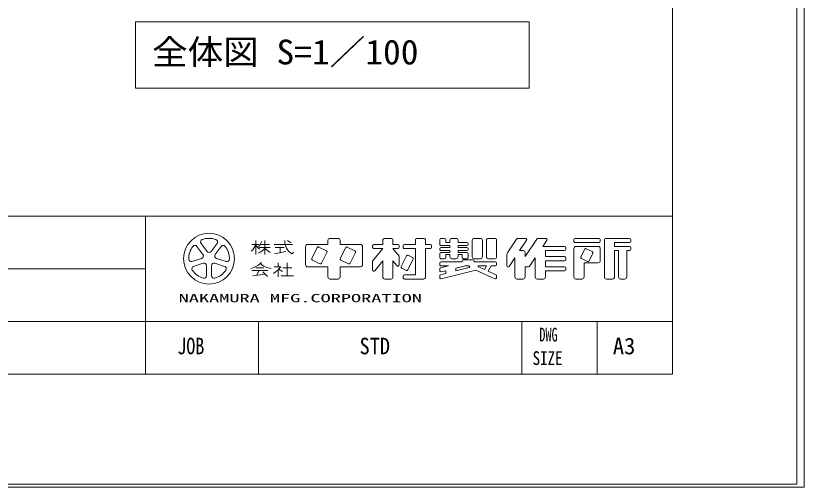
# Model space of a CAD drawing. Units: millimetres, scale not verified. Extents: x 0 to 420, y 0 to 297.
# Drawn here: x 315.5 to 420.2, y -0.2 to 62.5 of the extents above; entities that cross this region are included whole.
import ezdxf
from ezdxf.enums import TextEntityAlignment as Align

# ---------------------------------------------------------------- set-up
doc = ezdxf.new("R2010")
doc.units = ezdxf.units.MM
doc.header["$LTSCALE"] = 0.5
doc.linetypes.add('USER1', pattern=[19.05, 12.7, -6.35])
for name, color, linetype, lineweight in [('DEFPOINTS_4', 8, 'USER1', 18), ('LY_2', 7, 'Continuous', 0), ('LY_5', 2, 'Continuous', 18)]:
    doc.layers.add(name, color=color, linetype=linetype, lineweight=lineweight)
doc.layers.add('LY_4', color=7, linetype='Continuous')
doc.styles.add('ＭＳ ゴシック', font='')
doc.styles.get('ＭＳ ゴシック').set_extended_font_data('MS Gothic')

msp = doc.modelspace()

# ---------------------------------------------------------------- linework, layer by layer
at = {"layer": 'DEFPOINTS_4', "color": 7, "linetype": 'Continuous', "lineweight": 0}
for p, q in [((420.25, -0.16), (420.25, 296.84)), ((0.25, -0.16), (420.25, -0.16))]:
    msp.add_line(p, q, dxfattribs=at)
at = {"layer": 'LY_2'}
for p, q in [((402.75, 14.84), (402.75, 281.84)), ((17.75, 35.84), (402.75, 35.84)), ((332.75, 35.84), (332.75, 14.84)), ((347.389, 32.6334), (347.389, 30.7434)), ((348.604, 32.6334), (348.604, 30.7434)), ((352.0314, 32.307), (351.5903, 32.6011)), ((356.974, 32.6334), (356.974, 32.0934)), ((357.244, 32.9034), (358.324, 32.9034)), ((358.594, 32.6334), (358.594, 32.0934)), ((364.264, 32.6334), (364.264, 32.0934)), ((364.534, 32.9034), (365.344, 32.9034)), ((365.614, 32.6334), (365.614, 32.0934)), ((368.584, 32.6334), (368.584, 32.0934)), ((368.854, 32.9034), (369.664, 32.9034)), ((369.934, 32.6334), (369.934, 32.0934)), ((371.824, 32.7414), (371.824, 32.1204)), ((371.986, 32.9034), (372.472, 32.9034)), ((372.634, 32.7414), (372.634, 32.3634)), ((373.174, 32.6334), (373.174, 32.3634)), ((373.984, 32.9034), (373.444, 32.9034)), ((374.254, 32.6334), (374.254, 32.3634)), ((376.144, 32.6334), (376.144, 30.4734)), ((376.414, 32.9034), (377.224, 32.9034)), ((377.494, 32.6334), (377.494, 30.4734)), ((378.034, 32.6334), (378.034, 30.4734)), ((378.304, 32.9034), (379.114, 32.9034)), ((379.384, 32.6334), (379.384, 30.4734)), ((380.8701, 31.0824), (382.0039, 32.7831)), ((382.2285, 32.9034), (383.2213, 32.9034)), ((382.444, 31.2834), (383.3561, 32.6515)), ((383.164, 30.4734), (384.7039, 32.7831)), ((384.9285, 32.9034), (385.9213, 32.9034)), ((385.504, 31.8234), (386.0561, 32.6515)), ((389.644, 32.7414), (389.644, 32.5254)), ((389.806, 32.9034), (392.992, 32.9034)), ((393.154, 32.7414), (393.154, 32.5254)), ((393.694, 32.6334), (393.694, 27.7734)), ((393.964, 32.9034), (397.042, 32.9034)), ((397.204, 32.7414), (397.204, 32.5254)), ((340.3599, 30.7566), (339.5752, 31.8366)), ((340.1213, 32.2334), (340.906, 31.1534)), ((341.4521, 31.1534), (342.2367, 32.2334)), ((342.7828, 31.8366), (341.9981, 30.7566)), ((346.849, 32.0934), (347.794, 32.0934)), ((347.8345, 31.6884), (349.279, 31.6884)), ((347.9814, 32.0934), (349.225, 32.0934)), ((349.819, 32.0934), (352.249, 32.0934)), ((349.954, 31.6884), (351.169, 31.6884)), ((350.629, 31.6884), (350.629, 31.0134)), ((354.004, 31.8234), (354.004, 29.3934)), ((354.274, 32.0934), (356.974, 32.0934)), ((355.5516, 31.6785), (354.8325, 30.2403)), ((356.7751, 31.2478), (355.7689, 31.7509)), ((358.594, 32.0934), (361.294, 32.0934)), ((359.3316, 31.6785), (358.6125, 30.2403)), ((360.5551, 31.2478), (359.5489, 31.7509)), ((361.564, 31.8234), (361.564, 29.3934)), ((362.914, 31.9314), (362.914, 31.7154)), ((364.264, 31.5534), (362.914, 29.8659)), ((363.076, 32.0934), (364.264, 32.0934)), ((363.076, 31.5534), (364.264, 31.5534)), ((365.614, 32.0934), (366.262, 32.0934)), ((365.614, 31.5534), (366.262, 31.5534)), ((365.614, 31.5534), (366.424, 30.5409)), ((366.424, 31.9314), (366.424, 31.7154)), ((366.964, 31.9314), (366.964, 31.7154)), ((367.126, 32.0934), (368.584, 32.0934)), ((367.126, 31.5534), (368.584, 31.5534)), ((368.584, 31.5534), (368.584, 28.0434)), ((369.934, 32.0934), (370.582, 32.0934)), ((369.934, 31.5534), (370.582, 31.5534)), ((369.934, 31.5534), (369.934, 27.7734)), ((370.744, 31.9314), (370.744, 31.7154)), ((371.824, 31.5264), (371.824, 31.4454)), ((371.986, 31.9584), (373.174, 31.9584)), ((371.986, 31.6884), (373.174, 31.6884)), ((372.634, 32.3634), (373.174, 32.3634)), ((373.174, 31.9584), (373.174, 31.6884)), ((374.254, 32.3634), (375.442, 32.3634)), ((374.254, 31.9584), (374.254, 31.6884)), ((374.254, 31.9584), (375.442, 31.9584)), ((374.254, 31.6884), (375.442, 31.6884)), ((375.604, 32.2014), (375.604, 32.1204)), ((375.604, 31.5264), (375.604, 31.4454)), ((385.504, 31.8234), (388.402, 31.8234)), ((388.564, 31.6614), (388.564, 31.4454)), ((389.644, 31.5534), (389.644, 27.7734)), ((389.806, 32.3634), (392.992, 32.3634)), ((389.914, 31.8234), (392.884, 31.8234)), ((391.0836, 31.4625), (390.5805, 30.4562)), ((391.3009, 31.5349), (392.0911, 31.1398)), ((393.154, 31.5534), (393.154, 29.9334)), ((395.044, 32.3634), (397.042, 32.3634)), ((395.044, 32.3634), (395.044, 31.8234)), ((395.044, 31.8234), (397.042, 31.8234)), ((397.204, 31.6614), (397.204, 31.4454)), ((349.8614, 30.8598), (351.3967, 31.1669)), ((356.1285, 29.5923), (356.8476, 31.0305)), ((359.9085, 29.5923), (360.6276, 31.0305)), ((366.424, 30.5409), (366.424, 29.3827)), ((367.4316, 30.5985), (366.7125, 29.1603)), ((367.6489, 30.6709), (368.2231, 30.3838)), ((371.824, 30.8514), (371.824, 30.3654)), ((371.986, 31.2834), (373.174, 31.2834)), ((371.986, 31.0134), (373.174, 31.0134)), ((372.634, 30.7434), (372.634, 30.3654)), ((372.634, 30.7434), (373.174, 30.7434)), ((373.174, 31.2834), (373.174, 31.0134)), ((373.174, 30.7434), (373.174, 30.4734)), ((374.254, 31.2834), (374.254, 31.0134)), ((374.254, 31.2834), (375.442, 31.2834)), ((374.254, 31.0134), (375.442, 31.0134)), ((374.254, 30.7434), (374.794, 30.7434)), ((374.254, 30.7434), (374.254, 30.4734)), ((374.794, 30.7434), (374.794, 30.3654)), ((375.604, 30.8514), (375.604, 30.3654)), ((380.734, 30.6331), (380.734, 29.2534)), ((382.444, 31.2834), (382.894, 31.2834)), ((383.164, 31.0134), (383.164, 30.4734)), ((385.864, 31.2834), (385.864, 30.4734)), ((385.864, 31.2834), (388.402, 31.2834)), ((385.864, 30.4734), (388.402, 30.4734)), ((392.1636, 30.9225), (391.6605, 29.9163)), ((395.044, 31.2834), (395.044, 27.7734)), ((395.044, 31.2834), (395.584, 31.2834)), ((395.584, 31.2834), (395.584, 27.7734)), ((396.664, 31.2834), (396.664, 27.7734)), ((396.664, 31.2834), (397.042, 31.2834)), ((338.9215, 29.8247), (340.1911, 30.2372)), ((340.3997, 29.5953), (339.1301, 29.1828)), ((343.2279, 29.1828), (341.9583, 29.5953)), ((342.1669, 30.2372), (343.4365, 29.8247)), ((350.359, 29.6634), (350.359, 29.1234)), ((351.574, 29.6634), (351.574, 27.9084)), ((354.9049, 30.0229), (355.9111, 29.5198)), ((358.6849, 30.0229), (359.6911, 29.5198)), ((362.914, 29.8659), (362.914, 28.7077)), ((364.264, 29.9334), (363.2025, 28.6065)), ((364.264, 29.9334), (364.264, 27.7734)), ((365.614, 29.9334), (365.614, 27.7734)), ((365.614, 29.9334), (366.1355, 29.2815)), ((368.2956, 30.1665), (367.5765, 28.7283)), ((371.824, 29.6364), (371.824, 29.4204)), ((371.986, 30.2034), (372.472, 30.2034)), ((371.986, 29.7984), (374.794, 29.7984)), ((373.444, 30.2034), (373.984, 30.2034)), ((374.794, 29.9064), (374.794, 29.7984)), ((374.956, 30.2034), (375.442, 30.2034)), ((374.956, 30.0684), (376.252, 30.0684)), ((376.414, 30.2034), (377.224, 30.2034)), ((376.414, 29.9064), (376.414, 29.7984)), ((376.414, 29.7984), (379.222, 29.7984)), ((378.304, 30.2034), (379.114, 30.2034)), ((379.384, 29.6364), (379.384, 29.4204)), ((381.0308, 29.1635), (381.814, 30.3384)), ((381.814, 30.3384), (381.814, 27.7734)), ((383.7842, 29.2436), (384.514, 30.3384)), ((384.514, 30.3384), (384.514, 27.7734)), ((385.864, 29.9334), (388.402, 29.9334)), ((385.864, 29.9334), (385.864, 29.1234)), ((388.564, 30.3114), (388.564, 30.0954)), ((390.6529, 30.2389), (391.4431, 29.8438)), ((390.994, 29.6634), (392.884, 29.6634)), ((390.994, 29.6634), (390.994, 27.7734)), ((215.25, 28.8401), (332.75, 28.8401)), ((340.8415, 27.9393), (340.8415, 29.2743)), ((341.5165, 29.2743), (341.5165, 27.9393)), ((346.849, 28.6239), (349.009, 28.6239)), ((347.389, 28.9884), (348.469, 28.9884)), ((347.8508, 28.6239), (347.4613, 27.9756)), ((348.334, 28.447), (348.9402, 27.8409)), ((349.819, 29.1234), (350.6988, 29.1234)), ((350.359, 28.75), (350.359, 27.7734)), ((350.4095, 28.8005), (350.9539, 28.4863)), ((350.9665, 28.9884), (352.1815, 28.9884)), ((354.274, 29.1234), (356.974, 29.1234)), ((356.974, 29.1234), (356.974, 27.7734)), ((358.594, 29.1234), (358.594, 27.7734)), ((358.594, 29.1234), (361.294, 29.1234)), ((366.7849, 28.9429), (367.3591, 28.6558)), ((371.824, 28.8353), (371.824, 28.6126)), ((373.0103, 29.2584), (371.9467, 28.9925)), ((371.986, 29.2584), (373.0103, 29.2584)), ((376.5999, 28.6807), (372.0253, 27.5371)), ((372.634, 28.6077), (372.0253, 28.4555)), ((372.634, 28.6077), (372.634, 28.2459)), ((375.2368, 29.2584), (373.984, 28.9452)), ((375.7265, 29.019), (373.984, 28.5834)), ((373.984, 28.9452), (373.984, 28.5834)), ((375.2368, 29.2584), (375.6971, 29.2584)), ((376.5999, 28.6807), (379.1562, 27.5446)), ((376.9787, 29.1033), (377.7818, 28.7464)), ((377.0115, 29.2584), (378.0378, 29.2584)), ((377.7818, 28.7464), (378.0378, 29.2584)), ((378.2758, 28.5268), (378.6415, 29.2584)), ((378.2758, 28.5268), (379.2878, 28.077)), ((378.6415, 29.2584), (379.222, 29.2584)), ((383.164, 29.1234), (383.164, 27.7734)), ((383.164, 29.1234), (383.5595, 29.1234)), ((385.864, 29.1234), (388.402, 29.1234)), ((385.864, 28.5834), (388.402, 28.5834)), ((385.864, 28.5834), (385.864, 27.7734)), ((388.564, 28.9614), (388.564, 28.7454)), ((346.985, 27.9075), (348.6374, 28.1436)), ((350.764, 27.9084), (352.384, 27.9084)), ((357.244, 27.5034), (358.324, 27.5034)), ((364.534, 27.5034), (365.344, 27.5034)), ((366.964, 27.8814), (366.964, 27.6654)), ((367.126, 28.0434), (368.584, 28.0434)), ((367.126, 27.5034), (369.664, 27.5034)), ((371.824, 27.9169), (371.824, 27.6942)), ((372.634, 28.2459), (371.9467, 28.074)), ((379.384, 27.929), (379.384, 27.6926)), ((382.084, 27.5034), (382.894, 27.5034)), ((384.784, 27.5034), (385.594, 27.5034)), ((389.914, 27.5034), (390.724, 27.5034)), ((393.964, 27.5034), (394.774, 27.5034)), ((395.854, 27.5034), (396.394, 27.5034)), ((160.25, 21.8401), (402.75, 21.8401)), ((347.75, 21.8401), (347.75, 14.84)), ((382.75, 21.8401), (382.75, 14.84)), ((392.75, 21.8401), (392.75, 14.84)), ((17.75, 14.84), (402.75, 14.84))]:
    msp.add_line(p, q, dxfattribs=at)
msp.add_circle((341.179, 30.2034), 3.375, dxfattribs=at)
for centre, radius, start, end in [((340.3943, 32.4317), 0.3375, 109.39847, 215.99997), ((341.179, 30.2034), 2.7, 70.60155, 109.39847), ((341.9637, 32.4317), 0.3375, 324, 70.60155), ((353.187, 32.5344), 1.9528, 177.09472, 240.51891), ((357.244, 32.6334), 0.27, 89.99998, 179.99996), ((358.324, 32.6334), 0.27, 0, 89.99998), ((364.534, 32.6334), 0.27, 89.99998, 179.99996), ((365.344, 32.6334), 0.27, 0, 89.99998), ((368.854, 32.6334), 0.27, 89.99998, 179.99996), ((369.664, 32.6334), 0.27, 0, 89.99998), ((371.986, 32.7414), 0.162, 89.99998, 179.99996), ((372.472, 32.7414), 0.162, 0, 89.99998), ((373.444, 32.6334), 0.27, 89.99998, 179.99996), ((373.984, 32.6334), 0.27, 0, 89.99998), ((376.414, 32.6334), 0.27, 89.99998, 179.99996), ((377.224, 32.6334), 0.27, 0, 89.99998), ((378.304, 32.6334), 0.27, 89.99998, 179.99996), ((379.114, 32.6334), 0.27, 0, 89.99998), ((382.2285, 32.6334), 0.27, 89.99998, 146.30984), ((383.2213, 32.7414), 0.162, 326.31015, 89.99998), ((384.9285, 32.6334), 0.27, 89.99998, 146.3098), ((385.9213, 32.7414), 0.162, 326.31003, 89.99998), ((389.806, 32.7414), 0.162, 89.99998, 179.99996), ((389.806, 32.5254), 0.162, 179.99998, 270.00002), ((392.992, 32.7414), 0.162, 0, 89.99998), ((392.992, 32.5254), 0.162, 270.00002, 0), ((393.964, 32.6334), 0.27, 89.99998, 179.99996), ((397.042, 32.7414), 0.162, 0, 89.99998), ((397.042, 32.5254), 0.162, 270.00002, 0), ((341.179, 30.2034), 2.7, 142.60154, 181.39846), ((339.3022, 31.6382), 0.3375, 35.99999, 142.60154), ((343.0559, 31.6382), 0.3375, 37.39846, 143.99995), ((341.179, 30.2034), 2.7, 358.60155, 37.39847), ((345.2839, 32.9242), 2.2846, 311.36185, 337.13638), ((349.3668, 33.2673), 2.3451, 212.50346, 230.00631), ((346.3764, 33.6584), 3.0341, 295.86917, 317.23867), ((346.7478, 32.8871), 1.467, 313.72108, 343.54317), ((350.8316, 33.6584), 3.0341, 222.76131, 240.10806), ((354.274, 31.8234), 0.27, 89.99998, 179.99996), ((355.6965, 31.606), 0.162, 63.43492, 153.43499), ((359.4765, 31.606), 0.162, 63.43492, 153.43499), ((361.294, 31.8234), 0.27, 0, 89.99998), ((363.076, 31.9314), 0.162, 89.99998, 179.99996), ((363.076, 31.7154), 0.162, 179.99998, 270.00002), ((366.262, 31.9314), 0.162, 0, 89.99998), ((366.262, 31.7154), 0.162, 270.00002, 0), ((367.126, 31.9314), 0.162, 89.99998, 179.99996), ((367.126, 31.7154), 0.162, 179.99998, 270.00002), ((370.582, 31.9314), 0.162, 0, 89.99998), ((370.582, 31.7154), 0.162, 270.00002, 0), ((371.986, 32.1204), 0.162, 179.99998, 270.00002), ((371.986, 31.5264), 0.162, 89.99998, 179.99996), ((371.986, 31.4454), 0.162, 179.99998, 270.00002), ((375.442, 32.2014), 0.162, 0, 89.99998), ((375.442, 32.1204), 0.162, 270.00002, 0), ((375.442, 31.5264), 0.162, 0, 89.99998), ((375.442, 31.4454), 0.162, 270.00002, 0), ((388.402, 31.6614), 0.162, 0, 89.99998), ((388.402, 31.4454), 0.162, 270.00002, 0), ((389.914, 31.5534), 0.27, 89.99998, 179.99996), ((391.2285, 31.39), 0.162, 63.43447, 153.43474), ((392.884, 31.5534), 0.27, 0, 89.99998), ((397.042, 31.6614), 0.162, 0, 89.99998), ((397.042, 31.4454), 0.162, 270.00002, 0), ((340.0868, 30.5582), 0.3375, 287.99998, 35.99999), ((341.179, 31.3517), 0.3375, 215.99998, 324), ((342.2712, 30.5582), 0.3375, 143.99996, 251.99999), ((351.2103, 31.6446), 1.2992, 321.42112, 334.8249), ((356.7027, 31.1029), 0.162, 333.4349, 63.43487), ((360.4827, 31.1029), 0.162, 333.4349, 63.43487), ((367.5765, 30.526), 0.162, 63.43487, 153.43498), ((368.1507, 30.2389), 0.162, 333.43492, 63.43493), ((371.986, 30.8514), 0.162, 89.99998, 179.99996), ((373.444, 30.4734), 0.27, 179.99998, 270.00002), ((373.984, 30.4734), 0.27, 270.00002, 0), ((375.442, 30.8514), 0.162, 0, 89.99998), ((376.414, 30.4734), 0.27, 179.99998, 270.00002), ((377.224, 30.4734), 0.27, 270.00002, 0), ((378.304, 30.4734), 0.27, 179.99998, 270.00002), ((379.114, 30.4734), 0.27, 270.00002, 0), ((381.544, 30.6331), 0.81, 146.30999, 179.99996), ((382.894, 31.0134), 0.27, 0, 89.99998), ((388.402, 30.3114), 0.162, 0, 89.99998), ((390.7254, 30.3838), 0.162, 153.43517, 243.43529), ((392.0187, 30.9949), 0.162, 333.43484, 63.43447), ((338.8172, 30.1457), 0.3375, 181.39848, 287.99997), ((340.504, 29.2743), 0.3375, 359.99997, 107.99999), ((341.854, 29.2743), 0.3375, 71.99997, 179.99999), ((343.5408, 30.1457), 0.3375, 252.00001, 358.60156), ((345.852, 32.0968), 3.3203, 285.11261, 313.40619), ((349.98, 32.0337), 3.192, 231.17281, 259.75506), ((354.274, 29.3934), 0.27, 179.99998, 270.00002), ((354.9774, 30.1678), 0.162, 153.43495, 243.43485), ((355.9836, 29.6647), 0.162, 243.43498, 333.43496), ((358.7574, 30.1678), 0.162, 153.43495, 243.43485), ((359.7636, 29.6647), 0.162, 243.43498, 333.43496), ((361.294, 29.3934), 0.27, 270.00002, 0), ((366.262, 29.3827), 0.162, 218.65962, 0), ((371.986, 30.3654), 0.162, 179.99998, 270.00002), ((371.986, 29.6364), 0.162, 89.99998, 179.99996), ((371.986, 29.4204), 0.162, 179.99998, 270.00002), ((372.472, 30.3654), 0.162, 270.00002, 0), ((374.956, 30.3654), 0.162, 179.99998, 270.00002), ((374.956, 29.9064), 0.162, 89.99998, 179.99996), ((375.442, 30.3654), 0.162, 270.00002, 0), ((376.252, 29.9064), 0.162, 0, 89.99998), ((379.222, 29.6364), 0.162, 0, 89.99998), ((379.222, 29.4204), 0.162, 270.00002, 0), ((388.402, 30.0954), 0.162, 270.00002, 0), ((391.5156, 29.9887), 0.162, 243.43534, 333.43491), ((392.884, 29.9334), 0.27, 270.00002, 0), ((339.2344, 28.8618), 0.3375, 107.99999, 214.60154), ((341.179, 30.2034), 2.7, 214.60156, 253.39848), ((341.179, 30.2034), 2.7, 286.60155, 325.39847), ((343.1236, 28.8618), 0.3375, 325.39847, 71.99996), ((347.09, 32.0662), 4.6566, 304.87257, 320.80411), ((363.076, 28.7077), 0.162, 179.99998, 321.34037), ((366.8574, 29.0878), 0.162, 153.43487, 243.4348), ((367.4316, 28.8007), 0.162, 243.43487, 333.43498), ((371.986, 28.8353), 0.162, 104.03614, 179.99996), ((371.986, 28.6126), 0.162, 179.99998, 284.03612), ((375.6971, 29.1369), 0.1215, 284.0365, 89.99998), ((377.0115, 29.1774), 0.081, 89.99998, 246.03817), ((380.896, 29.2534), 0.162, 179.99998, 326.30997), ((383.5595, 29.3934), 0.27, 270.00002, 326.31002), ((388.402, 28.9614), 0.162, 0, 89.99998), ((388.402, 28.7454), 0.162, 270.00002, 0), ((340.504, 27.9393), 0.3375, 253.39847, 359.99997), ((341.854, 27.9393), 0.3375, 179.99999, 286.60154), ((357.244, 27.7734), 0.27, 179.99998, 270.00002), ((358.324, 27.7734), 0.27, 270.00002, 0), ((364.534, 27.7734), 0.27, 179.99998, 270.00002), ((365.344, 27.7734), 0.27, 270.00002, 0), ((367.126, 27.8814), 0.162, 89.99998, 179.99996), ((367.126, 27.6654), 0.162, 179.99998, 270.00002), ((369.664, 27.7734), 0.27, 270.00002, 0), ((371.986, 27.9169), 0.162, 104.03614, 179.99996), ((371.986, 27.6942), 0.162, 179.99998, 284.03612), ((379.222, 27.6926), 0.162, 246.03699, 0), ((379.222, 27.929), 0.162, 0, 66.03701), ((382.084, 27.7734), 0.27, 179.99998, 270.00002), ((382.894, 27.7734), 0.27, 270.00002, 0), ((384.784, 27.7734), 0.27, 179.99998, 270.00002), ((385.594, 27.7734), 0.27, 270.00002, 0), ((389.914, 27.7734), 0.27, 179.99998, 270.00002), ((390.724, 27.7734), 0.27, 270.00002, 0), ((393.964, 27.7734), 0.27, 179.99998, 270.00002), ((394.774, 27.7734), 0.27, 270.00002, 0), ((395.854, 27.7734), 0.27, 179.99998, 270.00002), ((396.394, 27.7734), 0.27, 270.00002, 0)]:
    msp.add_arc(centre, radius, start, end, dxfattribs=at)
at = {"layer": 'LY_5', "color": 7}
for p, q in [((419.248, 0.2397), (419.248, 297.1599)), ((383.7155, 61.6715), (331.4155, 61.6715)), ((331.4155, 61.6715), (331.4155, 52.8715)), ((383.7155, 52.8715), (383.7155, 61.6715)), ((331.4155, 52.8715), (383.7155, 52.8715)), ((1.252, 0.2397), (419.248, 0.2397))]:
    msp.add_line(p, q, dxfattribs=at)

# ---------------------------------------------------------------- texts
at = {"layer": 'LY_2', "style": 'ＭＳ ゴシック'}
for s, height, width, p in [('NAKAMURA MFG.CORPORATION', 1.1, 1.8, (337.1381, 24.0901)), ('DWG', 1.833, 0.65, (385.058, 18.6526)), ('JOB', 2.199, 0.8, (336.962, 16.8451)), ('SIZE', 1.833, 0.8, (384.1607, 15.5275))]:
    msp.add_text(s, height=height, dxfattribs=dict(at, width=width)).set_placement(p, align=Align.BOTTOM_LEFT)
msp.add_text('A3', height=2.199, dxfattribs=at).set_placement((394.8214, 16.8401), align=Align.BOTTOM_LEFT)
at = {"layer": 'LY_4', "style": 'ＭＳ ゴシック', "width": 0.9}
msp.add_text('STD', height=2.199, dxfattribs=at).set_placement((361.1786, 16.8401), align=Align.BOTTOM_LEFT)
at = {"layer": 'LY_5', "color": 7, "style": 'ＭＳ ゴシック', "width": 1.05}
msp.add_text('全体図 S=1／100', height=3.299, dxfattribs=at).set_placement((333.6088, 55.0215), align=Align.BOTTOM_LEFT)

doc.saveas('drawing.dxf')
